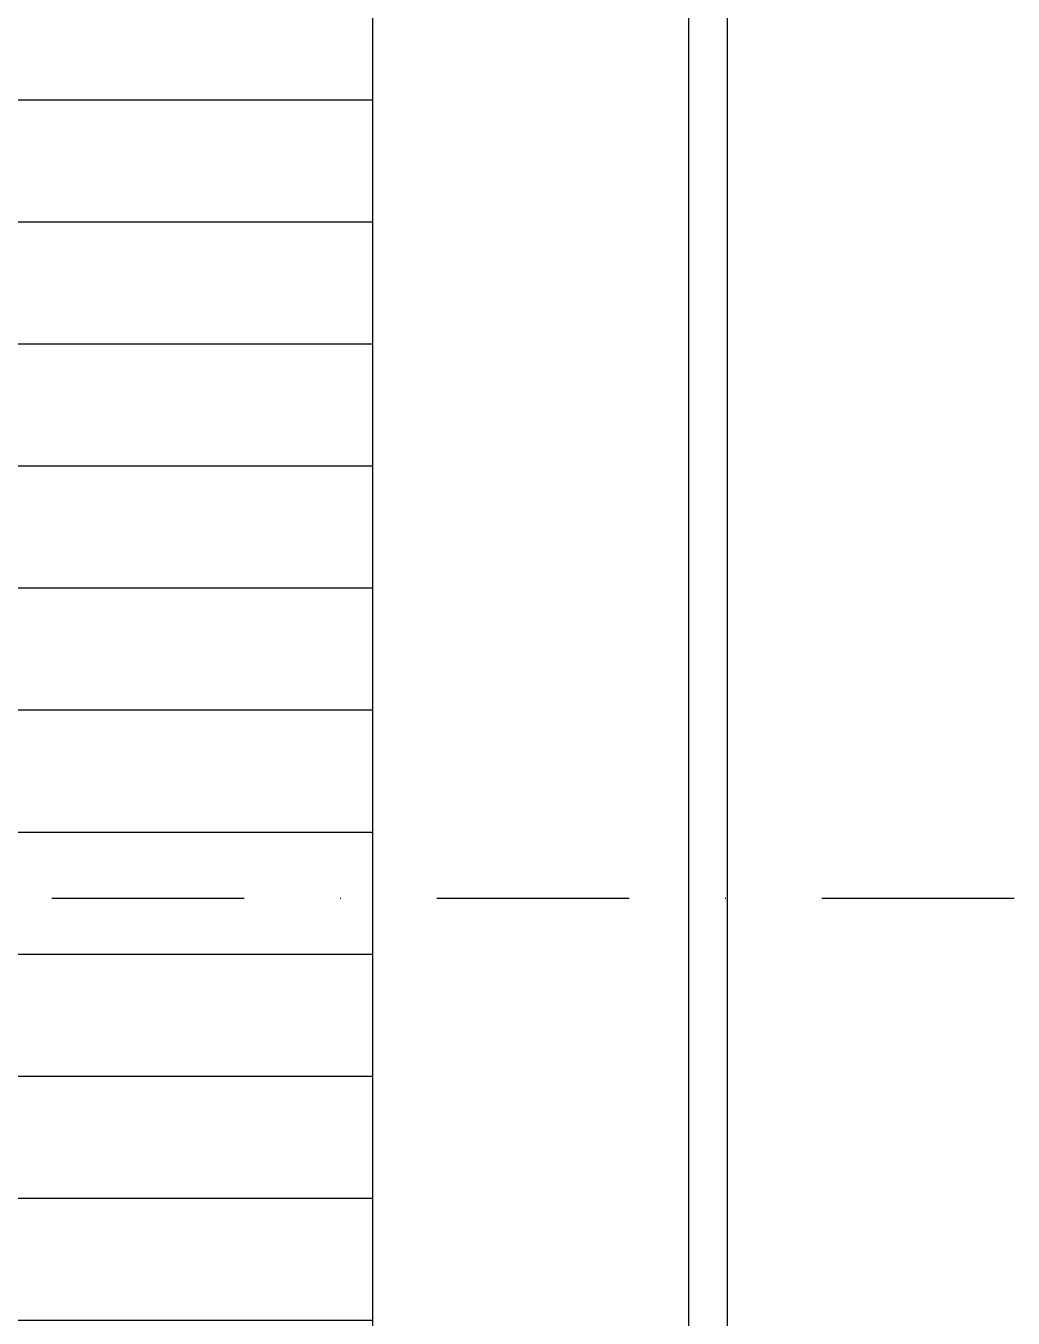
# Model space of a CAD drawing. Extents: x 58467 to 79089, y -33726 to -17391.
# Drawn here: x 72143.5 to 72272, y -19793.7 to -19625.5 of the extents above; entities that cross this region are included whole.
import ezdxf
from ezdxf.enums import TextEntityAlignment as Align

# ---------------------------------------------------------------- set-up
doc = ezdxf.new("R2010")
doc.units = 0
doc.header["$LTSCALE"] = 100
doc.linetypes.add('DASHDOT2', pattern=[0.5, 0.25, -0.125, 0, -0.125])
for name, color, linetype in [('BA_axis', 5, 'DASHDOT2'), ('BA_elev1', 7, 'Continuous'), ('BA_elev2', 9, 'Continuous'), ('BA_elev3', 8, 'Continuous')]:
    doc.layers.add(name, color=color, linetype=linetype)
doc.styles.add('text1', font='arial.ttf', dxfattribs={"height": 20})

# ---------------------------------------------------------------- blocks, each defined once
blk = doc.blocks.new('*U176')
blk.add_line((0, 0), (0, -696))
at = {"linetype": 'Continuous', "style": 'text1'}
blk.add_attdef('1', text='', height=40, dxfattribs=at).set_placement((0, 38), align=Align.MIDDLE)
blk = doc.blocks.new('AXIS')
at = {"layer": 'BA_axis', "xscale": -1, "rotation": 270}
blk.add_blockref('*U176', (4176.09, -32187.27), dxfattribs=at)

msp = doc.modelspace()

# ---------------------------------------------------------------- hatches: boundary and pattern name
at = {"layer": 'BA_elev3'}
h = msp.add_hatch(dxfattribs=at)
h.set_pattern_fill('LINE', color=256, scale=5)
h.set_pattern_definition([(0, (21566.486, 12448.205), (0, 15.875), [])])
h.paths.add_polyline_path([(71842.37, -20697.11), (72188.67, -20697.09), (72188.68, -19256.09), (72188.48, -19255.97), (72188.48, -19077.06), (72426.47, -19077.06), (72426.47, -18875.8), (71842.37, -18839.03)])

# ---------------------------------------------------------------- linework, layer by layer
at = {"layer": 'BA_elev1'}
msp.add_lwpolyline([(70804.37, -21036.05), (71151.07, -21036.05), (71151.07, -21036.1), (71268.43, -21036.05), (71268.43, -20947.27), (71542.44, -20947.27), (71542.44, -21036.06), (71846.44, -21036.06), (72188.67, -20701.95), (72188.67, -19744.89), (72188.67, -19744.89), (72188.67, -19563.55), (72188.67, -19563.55), (72188.68, -19256.09), (72188.49, -19255.97), (72188.46, -19077.06), (72426.47, -19077.06), (72426.47, -18875.8), (71842.37, -18839.03), (71842.37, -18839.03)], dxfattribs=at)
at = {"layer": 'BA_elev2'}
for p, q in [((72234.77, -19256.09, -1.31), (72234.77, -21032.3, -1.31)), ((72229.77, -19261.09, -1.31), (72229.77, -21037.3, -1.31))]:
    msp.add_line(p, q, dxfattribs=at)

# ---------------------------------------------------------------- block references
at = {"layer": 'BA_axis'}
msp.add_blockref('AXIS', (68546.93, 12448.2), dxfattribs=at)

doc.saveas('drawing.dxf')
